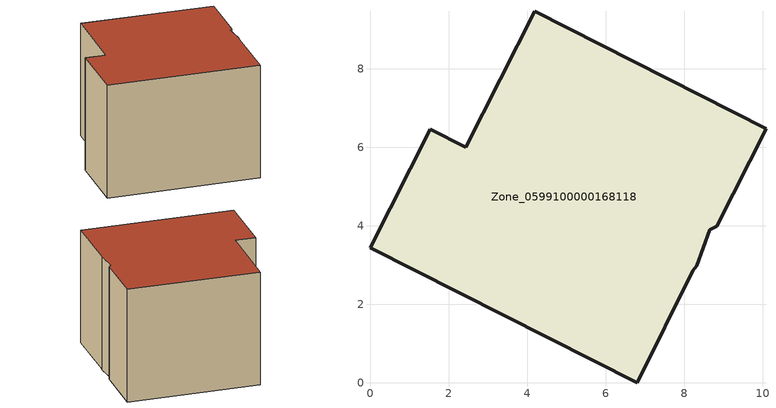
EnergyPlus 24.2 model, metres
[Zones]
Zone_0599100000168118
 floor ground (C_G): 6.8,0 0,3.44 1.53,6.46 2.43,6 4.18,9.47 10.08,6.47 8.82,3.98 8.65,3.9 8.31,2.98 8.21,2.85 z0
 wall outside (C_F): 2.43,6 1.53,6.46 0,3.44 6.8,0 8.21,2.85 8.31,2.98 8.65,3.9 8.82,3.98 10.08,6.47 4.18,9.47 2.43,6 z0:5.83
 roof outside (C_R): 8.31,2.98 8.65,3.9 8.82,3.98 10.08,6.47 4.18,9.47 2.43,6 1.53,6.46 0,3.44 6.8,0 8.21,2.85 z5.83
[BUILDING]
Pand.0599100000168118: North Axis=0; Terrain=City; Loads Convergence Tolerance Value=0.04; Temperature Convergence Tolerance Value=0.4; Solar Distribution=FullExterior; Maximum Number of Warmup Days=25; Minimum Number of Warmup Days=1
[Site:Location]
Rotterdam.The.Hague.AP_ZH_NLD Design_Conditions: Latitude=51.96; Longitude=4.45; Time Zone=1; Elevation=-4.5
[SITE:GROUNDTEMPERATURE:BUILDINGSURFACE]
18, 18, 18, 18, 18, 18, 18, 18, 18, 18, 18, 18
[MATERIAL] Thermal Absorptance=0.9; Solar Absorptance=0.7; Visible Absorptance=0.7
Name | Roughness | Thickness | Conductivity | Density | Specific Heat
G.TI.1975-1991 | MediumSmooth | 0.15 | 0.288461 | 540 | 1210
F.TI.1975-1991 | Rough | 0.3 | 0.230769 | 1920 | 840
R.TI.1975-1991 | MediumRough | 0.2 | 0.153846 | 1500 | 1000
[CONSTRUCTION]
C_G: G.TI.1975-1991
C_F: F.TI.1975-1991
C_R: R.TI.1975-1991
[ZONE]
Zone_0599100000168118: Type=1; Multiplier=1; Ceiling Height=Autocalculate; Volume=Autocalculate; Floor Area=autocalculate; Part of Total Floor Area=Yes
[ZONEINFILTRATION:DESIGNFLOWRATE]
Infil_Zone_0599100000168118: Zone or ZoneList or Space or SpaceList=Zone_0599100000168118; Schedule=AlwaysOn; Design Flow Rate Calculation Method=Flow/Area; Flow Rate per Floor Area=0.003; Constant Term Coefficient=1; Temperature Term Coefficient=0; Velocity Term Coefficient=0; Velocity Squared Term Coefficient=0
[HVACTEMPLATE:ZONE:IDEALLOADSAIRSYSTEM]
Zone_0599100000168118: Maximum Heating Supply Air Temperature=50; Minimum Cooling Supply Air Temperature=13; Maximum Heating Supply Air Humidity Ratio=0.0156; Minimum Cooling Supply Air Humidity Ratio=0.0077; Heating Limit=NoLimit; Cooling Limit=NoLimit; Dehumidification Control Type=ConstantSensibleHeatRatio; Cooling Sensible Heat Ratio=0.7; Dehumidification Setpoint=60; Humidification Control Type=None; Humidification Setpoint=30; Outdoor Air Method=None; Outdoor Air Flow Rate per Person=0.00944; Outdoor Air Flow Rate per Zone Floor Area=0; Outdoor Air Flow Rate per Zone=0; Demand Controlled Ventilation Type=None; Outdoor Air Economizer Type=NoEconomizer; Heat Recovery Type=None; Sensible Heat Recovery Effectiveness=0.7; Latent Heat Recovery Effectiveness=0.65
[ZONECONTROL:THERMOSTAT]
ThermostatControl_Zone_0599100000168118: Zone or ZoneList=Zone_0599100000168118; Control Type Schedule=DualSetpointControlType; Control 1=Thermostat_Zone_0599100000168118; Temperature Difference Between Cutout And Setpoint=0
[THERMOSTATSETPOINT:DUALSETPOINT]
Thermostat_Zone_0599100000168118: Heating Setpoint Temperature Schedule=HeatingSetpoint_Zone_0599100000168118; Cooling Setpoint Temperature Schedule=CoolingSetpoint_Zone_0599100000168118
[SCHEDULE:COMPACT]
HeatingSetpoint_Zone_0599100000168118: Through: 12/31, For: AllDays, Until: 24:00, 21
CoolingSetpoint_Zone_0599100000168118: Through: 12/31, For: AllDays, Until: 24:00, 24
DualSetpointControlType: Through: 12/31, For: AllDays, Until: 24:00, 4
AlwaysOn: Through: 12/31, For: AllDays, Until: 24:00, 1
